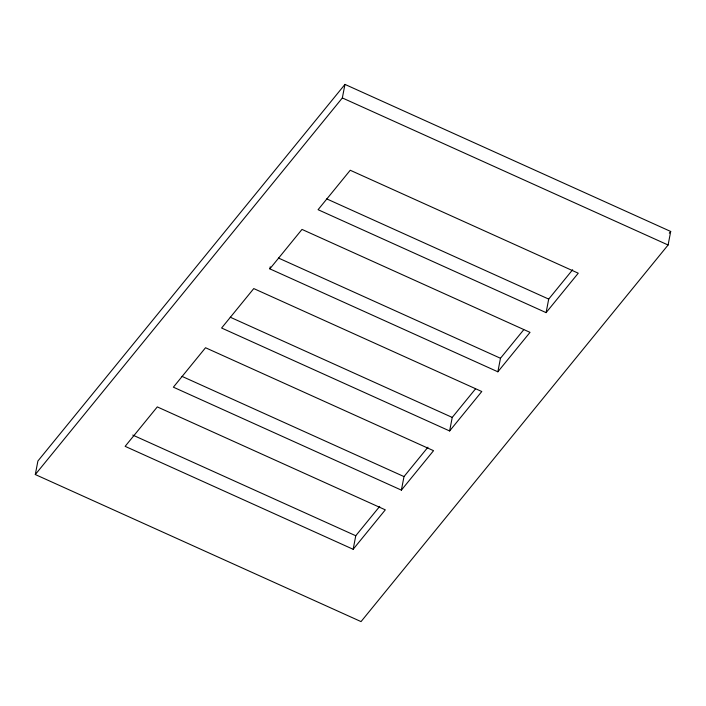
<?xml version="1.0" encoding="UTF-8"?>
<svg xmlns="http://www.w3.org/2000/svg" width="706" height="706" viewBox="0 0 706 706"><rect width="100%" height="100%" fill="white"/><g stroke="black" fill="none" stroke-linecap="round" stroke-linejoin="round"><path stroke-width="1.06" d="M35.3 474.538L37.903 461L344.96 84.402L670.7 231.462L668.097 245L361.04 621.598L35.3 474.538L342.348 97.94L344.96 84.402M269.842 268.854L302 229.415L530.021 332.358L497.862 371.797L269.842 268.854L270.248 266.771M353.159 549.286L385.308 509.847L157.297 406.903L125.139 446.342L353.159 549.286L355.762 535.748L379.713 506.378M401.387 490.123L433.546 450.684L205.525 347.74L173.376 387.179L401.387 490.123L404 476.585L427.942 447.216M449.625 430.96L481.783 391.521L253.763 288.577L221.605 328.016L449.625 430.96L452.237 417.422L475.5 388.891M497.862 371.797L500.475 358.26L523.737 329.728M546.1 312.634L578.258 273.196L350.238 170.252L318.079 209.691L546.1 312.634L548.703 299.097L572.654 269.727M669.306 233.165L670.7 231.462M342.348 97.94L668.097 245M326.71 198.88L548.703 299.097M278.482 258.043L500.475 358.26M230.244 317.206L452.237 417.422M182.007 376.369L404 476.585M132.763 435.072L355.762 535.748"/></g></svg>
